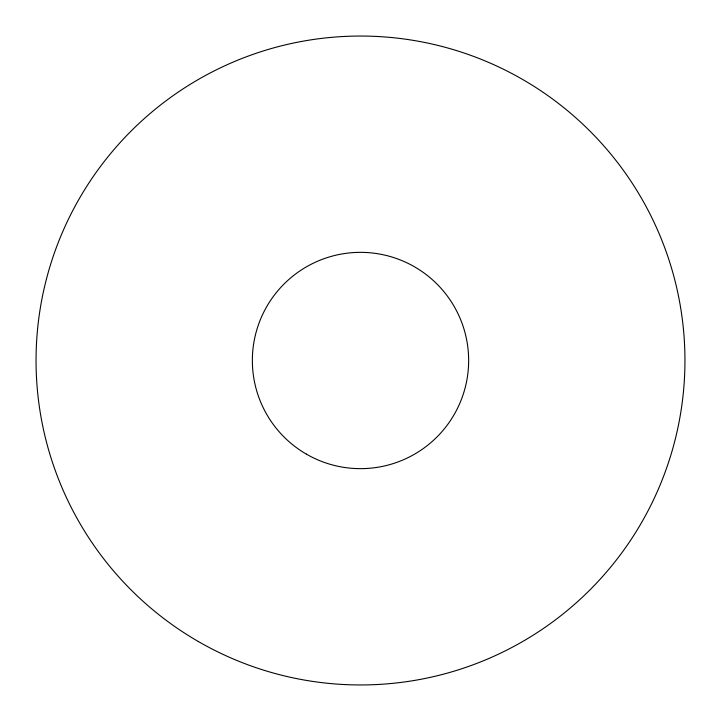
<?xml version="1.0" encoding="UTF-8"?>
<svg xmlns="http://www.w3.org/2000/svg" width="721" height="721" viewBox="0 0 721 721"><rect width="100%" height="100%" fill="white"/><g stroke="black" fill="none" stroke-linecap="round" stroke-linejoin="round"><path stroke-width="1.08" d="M198.275 641.483A324.45 324.45 0 0 0 684.95 360.5A324.45 324.45 0 0 0 198.275 79.517A324.45 324.45 0 0 0 198.275 641.483M306.425 454.158A108.15 108.15 0 0 0 468.65 360.5A108.15 108.15 0 0 0 306.425 266.842A108.15 108.15 0 0 0 306.425 454.158"/></g></svg>
